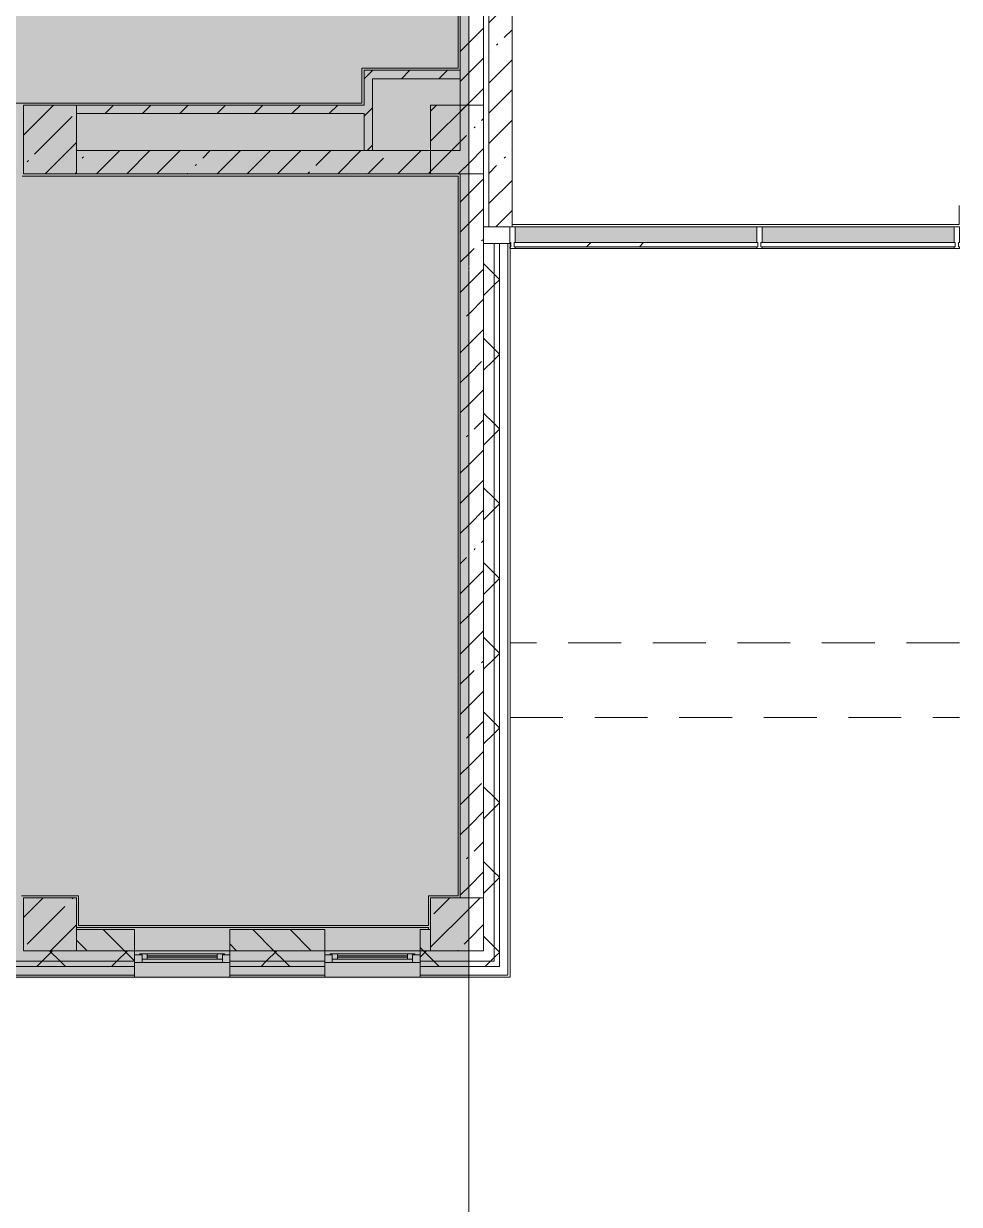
# Model space of a CAD drawing. Header units: millimetres. Extents: x 36059 to 234328, y -8553 to 29000.
# Drawn here: x 187668 to 196520, y 1150 to 12321 of the extents above; entities that cross this region are included whole.
import ezdxf

# ---------------------------------------------------------------- set-up
doc = ezdxf.new("R2010")
doc.units = ezdxf.units.MM
doc.linetypes.add('200_ШТРИХ__ш1_п0_6_', pattern=[800, 500, -300])
doc.linetypes.add('Осевая', pattern=[31.75, 6.35, -4.7625, 15.875, -4.7625])
doc.layers.add('A-DETL-GENF-2', color=7, linetype='Continuous', lineweight=9, true_color=0xc0c0c0, transparency=0.4)
for name, color, linetype, lineweight in [('A-DETL-MBND-1', 7, '200_ШТРИХ__ш1_п0_6_', 9), ('A-GLAZ-CURT-3', 7, 'Continuous', 5), ('A-GLAZ-CWMG-3', 7, 'Continuous', 5), ('A-WALL', 7, 'Continuous', 9), ('A-WALL-3', 7, 'Continuous', 5), ('I-WALL-4', 7, 'Continuous', 5), ('S-COLS-3', 7, 'Continuous', 5), ('Оси', 7, 'Continuous', 9), ('Оси-2', 7, 'Осевая', 9)]:
    doc.layers.add(name, color=color, linetype=linetype, lineweight=lineweight)
for name, color, linetype, lineweight, true_color in [('A-FLOR-1', 7, 'Continuous', 5, 0xb7b7b7), ('A-FLOR-2', 7, 'Continuous', 5, 0xaaaaaa), ('A-GLAZ-3', 7, 'Continuous', 5, 0x737373), ('A-GLAZ-CWMG-4', 7, 'Continuous', 5, 0x383e42), ('A-WALL-4', 7, 'Continuous', 5, 0x737373), ('A-WALL-5', 7, 'Continuous', 9, 0x737373), ('I-WALL-3', 7, 'Continuous', 5, 0x737373), ('S-COLS-4', 7, 'Continuous', 5, 0x737373)]:
    doc.layers.add(name, color=color, linetype=linetype, lineweight=lineweight, true_color=true_color)
pattern_1 = [(45, (107317.9, 0), (-285.1231, 285.1231), []), (45, (107603, 0), (-285.1231, 285.1231), [504.031, -100.806, 16.764, -84.042])]
pattern_2 = [(45, (107317.9, 0), (-353.5534, 353.5534), []), (135, (107317.9, 0), (-353.5534, -353.5534), [])]
pattern_3 = [(45, (107317.9, 0), (-176.7767, 176.7767), [])]
pattern_4 = [(45, (-84450, -3800), (-285.1231, 285.1231), []), (45, (-84164.88, -3800), (-285.1231, 285.1231), [504.031, -100.806, 16.764, -84.042])]

# ---------------------------------------------------------------- blocks, each defined once
blk = doc.blocks.new('BSC_Колонна _Прямоугольная - 500х500-V70-3_10_2_птичка')
at = {"layer": 'S-COLS-3'}
h = blk.add_hatch(dxfattribs=at)
h.set_pattern_fill('FP_98', color=256, style=0, pattern_type=2)
h.set_pattern_definition([(45, (-80600, -3800), (-285.1231, 285.1231), []), (45, (-80314.88, -3800), (-285.1231, 285.1231), [504.031, -100.806, 16.764, -84.042])])
h.paths.add_polyline_path([(-250, -250), (250, -250), (250, 250), (-250, 250)])
at = {"layer": 'S-COLS-4'}
for p, q in [((250, 250), (-250, 250)), ((-250, 250), (-250, -250)), ((250, -250), (250, 250)), ((-250, -250), (250, -250))]:
    blk.add_line(p, q, dxfattribs=at)
blk = doc.blocks.new('120_Окно_СКБ_1Ст - 120_Окно_СКБ_1Ст 900х2500_h_-19906774-3_10_2_птичка')
at = {"layer": 'A-GLAZ-3'}
for p, q in [((-450, -75), (-450, -5)), ((-450, -5), (-380, -5)), ((450, -5), (-450, -5)), ((-380, -75), (-450, -75)), ((-450, -75), (-400, -75)), ((-380, -75), (-400, -75)), ((-400, -75), (-400, -85)), ((-400, -85), (400, -85)), ((400, -85), (-400, -85)), ((-380, -5), (-380, -75)), ((380, -35), (-380, -35)), ((-380, -35), (-380, -75)), ((-330, -85), (-330, -35)), ((-330, -55), (330, -55)), ((330, -65), (-330, -65)), ((330, -85), (330, -35)), ((380, -75), (380, -5)), ((380, -5), (450, -5)), ((380, -75), (380, -35)), ((450, -75), (380, -75)), ((400, -75), (380, -75)), ((400, -75), (450, -75)), ((400, -85), (400, -75)), ((450, -5), (450, -75))]:
    blk.add_line(p, q, dxfattribs=at)
blk = doc.blocks.new('Системная панель - Стекло - 40мм-33184352-3_10_2_птичка')
at = {"layer": 'A-GLAZ-CURT-3'}
h = blk.add_hatch(dxfattribs=at)
h.set_pattern_fill('FP_174', color=256, style=0, pattern_type=2)
h.set_pattern_definition([(45, (-86642.5, -9710), (-1414.214, 1414.214), [1000, -3000]), (45, (-87642.5, -10210), (-1414.214, 1414.214), [3000, -1000]), (45, (-85642.5, -10710), (-1414.214, 1414.214), [1000, -3000])])
h.paths.add_polyline_path([(1153, 0), (1153, 40), (-1153, 40), (-1153, 0), (557, 0)])
for p, q in [((1153, 40), (-1153, 40)), ((-1153, 40), (-1153, 0)), ((-1153, 0), (1153, 0)), ((1153, 0), (1153, 40))]:
    blk.add_line(p, q, dxfattribs=at)
blk = doc.blocks.new('Системная панель - Стекло - 40мм-33184353-3_10_2_птичка')
at = {"layer": 'A-GLAZ-CURT-3'}
h = blk.add_hatch(dxfattribs=at)
h.set_pattern_fill('FP_175', color=256, style=0, pattern_type=2)
h.set_pattern_definition([(45, (-88744.2, -9710), (-1414.214, 1414.214), [1000, -3000]), (45, (-89744.2, -10210), (-1414.214, 1414.214), [3000, -1000]), (45, (-87744.2, -10710), (-1414.214, 1414.214), [1000, -3000])])
h.paths.add_polyline_path([(919, 0), (919, 40), (-919, 40), (-919, 0), (320, 0)])
for p, q in [((919, 40), (-919, 40)), ((-919, 40), (-919, 0)), ((-919, 0), (919, 0)), ((919, 0), (919, 40))]:
    blk.add_line(p, q, dxfattribs=at)
blk = doc.blocks.new('Прямоугольный импост - Импост структурный с накладкой - 190мм-33184356-3_10_2_птичка')
at = {"layer": 'A-GLAZ-CWMG-3'}
for p, q in [((-50, 0), (-50, 17)), ((-50, 17), (0, 17)), ((-40, 0), (-50, 0)), ((-40, -40), (-40, 0)), ((0, 0), (-10, 0)), ((-10, 0), (-10, -40)), ((0, 17), (0, 0)), ((-50, -190), (-50, -40)), ((-50, -40), (-40, -40)), ((-10, -40), (0, -40)), ((0, -40), (0, -190)), ((0, -190), (-50, -190))]:
    blk.add_line(p, q, dxfattribs=at)
blk = doc.blocks.new('Прямоугольный импост - Импост структурный с накладкой - 190мм-33184358-3_10_2_птичка')
at = {"layer": 'A-GLAZ-CWMG-3'}
for p, q in [((0, 17), (-50, 17)), ((-50, 17), (-50, 0)), ((-50, 0), (-40, 0)), ((-40, 0), (-40, -40)), ((-10, -40), (-10, 0)), ((-10, 0), (0, 0)), ((0, 0), (0, 17)), ((-40, -40), (-50, -40)), ((-50, -40), (-50, -190)), ((0, -40), (-10, -40)), ((0, -190), (0, -40)), ((-50, -190), (0, -190))]:
    blk.add_line(p, q, dxfattribs=at)
blk = doc.blocks.new('Прямоугольный импост - Импост структурный с накладкой - 190мм-33184349-3_10_2_птичка')
at = {"layer": 'A-GLAZ-CWMG-3'}
for p, q in [((-25, 0), (-25, 17)), ((-25, 17), (25, 17)), ((-15, 0), (-25, 0)), ((-15, -40), (-15, 0)), ((25, 0), (15, 0)), ((15, 0), (15, -40)), ((25, 17), (25, 0)), ((-25, -190), (-25, -40)), ((-25, -40), (-15, -40)), ((15, -40), (25, -40)), ((25, -40), (25, -190)), ((25, -190), (-25, -190))]:
    blk.add_line(p, q, dxfattribs=at)
blk = doc.blocks.new('Прямоугольный импост - Импост структурный с накладкой - 190мм-23186050-3_10_2_птичка')
at = {"layer": 'A-GLAZ-CWMG-4'}
for points in [[(85000, 10250), (87285, 10250), (87285, 10400), (85000, 10400)], [(85000, 10193), (87285, 10193), (87285, 10210), (85000, 10210)]]:
    blk.add_hatch(color=256, dxfattribs=at).paths.add_polyline_path(points)
at = {"layer": 'A-GLAZ-CWMG-3'}
for p, q in [((85000, 10400), (87285, 10400)), ((85000, 10193), (87285, 10193))]:
    blk.add_line(p, q, dxfattribs=at)
blk = doc.blocks.new('Прямоугольный импост - Импост структурный с накладкой - 190мм-23186051-3_10_2_птичка')
at = {"layer": 'A-GLAZ-CWMG-4'}
for points in [[(88000, 10250), (88000, 10400), (87335, 10400), (87335, 10250)], [(87335, 10193), (88000, 10193), (88000, 10210), (87335, 10210)]]:
    blk.add_hatch(color=256, dxfattribs=at).paths.add_polyline_path(points)
at = {"layer": 'A-GLAZ-CWMG-3'}
for p, q in [((87335, 10400), (88000, 10400)), ((87335, 10193), (88000, 10193))]:
    blk.add_line(p, q, dxfattribs=at)
blk = doc.blocks.new('Прямоугольный импост - Импост структурный с накладкой - 190мм-23186052-3_10_2_птичка')
at = {"layer": 'A-GLAZ-CWMG-4'}
for points in [[(88564, 10250), (89154, 10250), (89154, 10400), (88000, 10400), (88000, 10250)], [(88564, 10193), (89154, 10193), (89154, 10210), (88000, 10210), (88000, 10193)]]:
    blk.add_hatch(color=256, dxfattribs=at).paths.add_polyline_path(points)
at = {"layer": 'A-GLAZ-CWMG-3'}
for p, q in [((88000, 10400), (89154, 10400)), ((88000, 10193), (89154, 10193))]:
    blk.add_line(p, q, dxfattribs=at)
blk = doc.blocks.new('парапет9 - парапет-22867712-3_10_2_птичка')
at = {"layer": 'A-DETL-MBND-1'}
for p, q in [((89202, 7964), (84952, 7964)), ((84952, 7255), (89202, 7255))]:
    blk.add_line(p, q, dxfattribs=at)
blk = doc.blocks.new('BSC_Колонна _Прямоугольная - 650х500-V183-3_10_2_птичка')
at = {"layer": 'S-COLS-3'}
h = blk.add_hatch(dxfattribs=at)
h.set_pattern_fill('FP_178', color=256, style=0, pattern_type=2)
h.set_pattern_definition([(135, (11225, -80600), (-285.1231, -285.1231), []), (135, (11225, -80314.88), (-285.1231, -285.1231), [504.031, -100.806, 16.764, -84.042])])
h.paths.add_polyline_path([(325, 250), (-325, 250), (-325, -250), (325, -250)])
at = {"layer": 'S-COLS-4'}
for p, q in [((325, 250), (-325, 250)), ((-325, 250), (-325, -250)), ((325, -250), (325, 250)), ((-325, -250), (325, -250))]:
    blk.add_line(p, q, dxfattribs=at)
blk = doc.blocks.new('BSC_Колонна _Прямоугольная - 500х500-V184-3_10_2_птичка')
at = {"layer": 'S-COLS-3'}
h = blk.add_hatch(dxfattribs=at)
h.set_pattern_fill('FP_179', color=256, style=0, pattern_type=2)
h.set_pattern_definition(pattern_4)
h.paths.add_polyline_path([(-81, -250), (120, -250), (120, 250), (-250, 250), (-250, -250)])
h = blk.add_hatch(dxfattribs=at)
h.set_pattern_fill('FP_179', color=256, style=0, pattern_type=2)
h.set_pattern_definition(pattern_4)
h.paths.add_polyline_path([(250, -250), (250, 250), (120, 250), (120, -250)])
for p, q in [((250, 250), (120, 250)), ((250, -250), (250, 250)), ((120, -250), (250, -250))]:
    blk.add_line(p, q, dxfattribs=at)
at = {"layer": 'S-COLS-4'}
for p, q in [((120, 250), (-250, 250)), ((-250, 250), (-250, -250)), ((-250, -250), (120, -250))]:
    blk.add_line(p, q, dxfattribs=at)

msp = doc.modelspace()

# ---------------------------------------------------------------- hatches: boundary and pattern name
at = {"layer": 'A-DETL-GENF-2'}
msp.add_hatch(color=256, dxfattribs=at).paths.add_polyline_path([(178169.8, -251.7), (183167.9, -251.7), (183167.9, 3288.3), (191887.9, 3288.3), (191887.9, 27348.3), (149227.9, 27348.3), (149227.9, 23888.3), (145628, 23888.3), (145628, -251.7), (177237.6, -251.7)])
at = {"layer": 'A-WALL-3'}
h = msp.add_hatch(dxfattribs=at)
h.set_pattern_fill('FP_109', color=256, style=0, pattern_type=2)
h.set_pattern_definition(pattern_2)
h.paths.add_polyline_path([(192119.5, 3450), (192119.5, 10242), (192019.5, 10242), (192019.5, 3450)])
h = msp.add_hatch(dxfattribs=at)
h.set_pattern_fill('FP_109', color=256, style=0, pattern_type=2)
h.set_pattern_definition(pattern_2)
h.paths.add_polyline_path([(192119.5, 3400), (192169.5, 3400), (192169.5, 10242), (192119.5, 10242), (192119.5, 3450)])
h = msp.add_hatch(dxfattribs=at)
h.set_pattern_fill('FP_107', color=256, style=0, pattern_type=2)
h.set_pattern_definition([(135, (107317.9, 0), (-176.7767, -176.7767), [])])
h.paths.add_polyline_path([(191417.9, 3550), (191517.9, 3550), (191517.9, 3750), (191417.9, 3750), (191417.9, 3701.2)])
h.paths.add_polyline_path([(190288.5, 3550), (190517.9, 3550), (190517.9, 3750), (189617.9, 3750), (189617.9, 3550)])
h.paths.add_polyline_path([(184397.9, 3550), (184397.9, 3750), (183297.9, 3750), (183297.9, 3550), (183763.1, 3550)])
h.paths.add_polyline_path([(188167.9, 3550), (188717.9, 3550), (188717.9, 3750), (188167.9, 3750), (188167.9, 3666.7)])
h.paths.add_polyline_path([(187397.9, 3550), (187667.9, 3550), (187667.9, 3750), (187397.9, 3750)])
h = msp.add_hatch(dxfattribs=at)
h.set_pattern_fill('FP_109', color=256, style=0, pattern_type=2)
h.set_pattern_definition(pattern_2)
h.paths.add_polyline_path([(191887.9, 3450), (191887.9, 3550), (191417.9, 3550), (191417.9, 3450), (191686.8, 3450)])
h.paths.add_polyline_path([(183017.9, 3450), (184397.9, 3450), (184397.9, 3550), (183017.9, 3550)])
h.paths.add_polyline_path([(187397.9, 3450), (188717.9, 3450), (188717.9, 3550), (187397.9, 3550)])
h.paths.add_polyline_path([(190288.5, 3450), (190517.9, 3450), (190517.9, 3550), (189617.9, 3550), (189617.9, 3450)])
h = msp.add_hatch(dxfattribs=at)
h.set_pattern_fill('FP_109', color=256, style=0, pattern_type=2)
h.set_pattern_definition(pattern_2)
h.paths.add_polyline_path([(191887.9, 3450), (192019.5, 3450), (192017.9, 3550), (191887.9, 3550), (191887.9, 3538.7)])
h = msp.add_hatch(dxfattribs=at)
h.set_pattern_fill('FP_109', color=256, style=0, pattern_type=2)
h.set_pattern_definition(pattern_2)
h.paths.add_polyline_path([(183208.4, 3400), (184397.9, 3400), (184397.9, 3450), (183017.9, 3450), (183017.9, 3400), (183167.9, 3400)])
h.paths.add_polyline_path([(191887.9, 3400), (191887.9, 3450), (191417.9, 3450), (191417.9, 3400), (191686.8, 3400)])
h.paths.add_polyline_path([(190288.5, 3400), (190517.9, 3400), (190517.9, 3450), (189617.9, 3450), (189617.9, 3400)])
h.paths.add_polyline_path([(187397.9, 3400), (188717.9, 3400), (188717.9, 3450), (187397.9, 3450)])
h = msp.add_hatch(dxfattribs=at)
h.set_pattern_fill('FP_109', color=256, style=0, pattern_type=2)
h.set_pattern_definition(pattern_2)
h.paths.add_polyline_path([(192119.5, 3400), (192119.5, 3450), (191887.9, 3450), (191887.9, 3400), (192019.5, 3400)])
at = {"layer": 'I-WALL-4'}
h = msp.add_hatch(dxfattribs=at)
h.set_pattern_fill('FP_105', color=256, style=0, pattern_type=2)
h.set_pattern_definition(pattern_1)
h.paths.add_polyline_path([(192152.9, 10400), (192287.9, 10400), (192287.9, 19100), (192067.9, 19100), (192067.9, 10400)])
h = msp.add_hatch(dxfattribs=at)
h.set_pattern_fill('FP_105', color=256, style=0, pattern_type=2)
h.set_pattern_definition(pattern_1)
h.paths.add_polyline_path([(191887.9, 4050), (191887.9, 15130), (191797.9, 15130), (191797.9, 4050)])
h = msp.add_hatch(dxfattribs=at)
h.set_pattern_fill('FP_105', color=256, style=0, pattern_type=2)
h.set_pattern_definition(pattern_1)
h.paths.add_polyline_path([(191887.9, 4050), (192017.9, 4050), (192017.9, 15130), (191887.9, 15130), (191887.9, 4279.6)])
h = msp.add_hatch(dxfattribs=at)
h.set_pattern_fill('FP_110', color=256, style=0, pattern_type=2)
h.set_pattern_definition(pattern_3)
h.paths.add_polyline_path([(190887.9, 11120), (190967.9, 11120), (190967.9, 11880), (190887.9, 11880), (190887.9, 11221)])
h = msp.add_hatch(dxfattribs=at)
h.set_pattern_fill('FP_110', color=256, style=0, pattern_type=2)
h.set_pattern_definition(pattern_3)
h.paths.add_polyline_path([(191797.9, 11800), (191797.9, 11880), (190967.9, 11880), (190967.9, 11800)])
h = msp.add_hatch(dxfattribs=at)
h.set_pattern_fill('FP_110', color=256, style=0, pattern_type=2)
h.set_pattern_definition(pattern_3)
h.paths.add_polyline_path([(190887.9, 11470), (190887.9, 11550), (188167.9, 11550), (188167.9, 11470), (190288.5, 11470)])
h = msp.add_hatch(dxfattribs=at)
h.set_pattern_fill('FP_105', color=256, style=0, pattern_type=2)
h.set_pattern_definition(pattern_1)
h.paths.add_polyline_path([(190288.5, 10900), (191797.9, 10900), (191797.9, 11120), (188167.9, 11120), (188167.9, 10900)])
at = {"layer": 'S-COLS-3'}
h = msp.add_hatch(dxfattribs=at)
h.set_pattern_fill('FP_105', color=256, style=0, pattern_type=2)
h.set_pattern_definition(pattern_1)
h.paths.add_polyline_path([(191517.9, 10900), (191887.9, 10900), (191887.9, 11550), (191517.9, 11550), (191517.9, 11221)])
h = msp.add_hatch(dxfattribs=at)
h.set_pattern_fill('FP_105', color=256, style=0, pattern_type=2)
h.set_pattern_definition(pattern_1)
h.paths.add_polyline_path([(192017.9, 10900), (192017.9, 11550), (191887.9, 11550), (191887.9, 10900)])

# ---------------------------------------------------------------- linework, layer by layer
at = {"layer": 'A-DETL-MBND-1'}
for p, q in [((192017.9, 10400), (192067.9, 10400)), ((192267.9, 10242), (192267.9, 10250))]:
    msp.add_line(p, q, dxfattribs=at)
at = {"layer": 'A-FLOR-1'}
for p, q in [((191777.9, 11900), (191777.9, 15130)), ((190868.4, 11570), (190868.4, 11900)), ((190868.4, 11900), (191777.9, 11900)), ((187236.9, 11570), (190868.4, 11570)), ((191777.9, 10879), (187653.9, 10879)), ((191777.9, 4070), (191777.9, 10879)), ((187647.9, 4070), (188187.9, 4070)), ((188187.9, 4070), (188187.9, 3790)), ((191497.9, 3790), (191497.9, 4070)), ((191497.9, 4070), (191777.9, 4070)), ((188187.9, 3790), (191497.9, 3790))]:
    msp.add_line(p, q, dxfattribs=at)
at = {"layer": 'A-FLOR-2'}
for p, q in [((196516.9, 10420), (196516.9, 10600)), ((192287.9, 10420), (196516.9, 10420))]:
    msp.add_line(p, q, dxfattribs=at)
at = {"layer": 'A-WALL'}
for p, q in [((192119.5, 10242), (192119.5, 3450)), ((192169.5, 10242), (192169.5, 3400)), ((192249.5, 10242), (192249.5, 3320)), ((192169.5, 3400), (191887.9, 3400)), ((192249.5, 3320), (191887.9, 3320))]:
    msp.add_line(p, q, dxfattribs=at)
at = {"layer": 'A-WALL-3'}
for p, q in [((192269.5, 10242), (192019.5, 10242)), ((192019.5, 10242), (192019.5, 3550)), ((192269.5, 3300), (192269.5, 10242))]:
    msp.add_line(p, q, dxfattribs=at)
at = {"layer": 'A-WALL-4'}
for p, q in [((188717.9, 3750), (188167.9, 3750)), ((188717.9, 3300), (188717.9, 3750)), ((189617.9, 3750), (189617.9, 3300)), ((190517.9, 3750), (189617.9, 3750)), ((190517.9, 3300), (190517.9, 3750)), ((191417.9, 3750), (191417.9, 3300)), ((191517.9, 3750), (191417.9, 3750)), ((188717.9, 3550), (189617.9, 3550)), ((190517.9, 3550), (191417.9, 3550)), ((192269.5, 3300), (183175.9, 3300))]:
    msp.add_line(p, q, dxfattribs=at)
at = {"layer": 'A-WALL-5'}
for p, q in [((191797.9, 11800), (191797.9, 11880)), ((190887.9, 11120), (190967.9, 11120)), ((188717.9, 3550), (188167.9, 3550)), ((190517.9, 3550), (189617.9, 3550)), ((191517.9, 3550), (191417.9, 3550)), ((187397.9, 3450), (188717.9, 3450)), ((187397.9, 3400), (188717.9, 3400)), ((189617.9, 3450), (190517.9, 3450)), ((189617.9, 3400), (190517.9, 3400)), ((191417.9, 3450), (192119.5, 3450)), ((191417.9, 3400), (191887.9, 3400)), ((187397.9, 3320), (188717.9, 3320)), ((189617.9, 3320), (190517.9, 3320)), ((191417.9, 3320), (191887.9, 3320))]:
    msp.add_line(p, q, dxfattribs=at)
at = {"layer": 'I-WALL-3'}
for p, q in [((191797.9, 15130), (191797.9, 11880)), ((190887.9, 11880), (190887.9, 11550)), ((191797.9, 11880), (190887.9, 11880)), ((190967.9, 11120), (190967.9, 11800)), ((190967.9, 11800), (191797.9, 11800)), ((191797.9, 11800), (191797.9, 11120)), ((190887.9, 11550), (188167.9, 11550)), ((188167.9, 11470), (190887.9, 11470)), ((190887.9, 11470), (190887.9, 11120)), ((190887.9, 11120), (188167.9, 11120)), ((191797.9, 11120), (190967.9, 11120)), ((188167.9, 10900), (191797.9, 10900)), ((191797.9, 10900), (191797.9, 4050)), ((188167.9, 3770), (191497.9, 3770)), ((191497.9, 3750), (191497.9, 3770)), ((189617.9, 3550), (188717.9, 3550)), ((191417.9, 3550), (190517.9, 3550))]:
    msp.add_line(p, q, dxfattribs=at)
at = {"layer": 'I-WALL-4'}
for p, q in [((192067.9, 19100), (192067.9, 10400)), ((192017.9, 4050), (192017.9, 15130)), ((192287.9, 10400), (192287.9, 13400)), ((192067.9, 10400), (192287.9, 10400))]:
    msp.add_line(p, q, dxfattribs=at)
at = {"layer": 'S-COLS-3'}
for p, q in [((192017.9, 11550), (191887.9, 11550)), ((192017.9, 10900), (192017.9, 11550)), ((191887.9, 10900), (192017.9, 10900))]:
    msp.add_line(p, q, dxfattribs=at)
at = {"layer": 'S-COLS-4'}
for p, q in [((191887.9, 11550), (191517.9, 11550)), ((191517.9, 11550), (191517.9, 10900)), ((191517.9, 10900), (191887.9, 10900))]:
    msp.add_line(p, q, dxfattribs=at)
at = {"layer": 'Оси'}
for p, q in [((191877.9, 10029.8), (191877.9, 21915.1)), ((191877.9, -1906.3), (191877.9, 9979))]:
    msp.add_line(p, q, dxfattribs=at)
at = {"layer": 'Оси-2'}
msp.add_line((191877.9, 9979), (191877.9, 10029.8), dxfattribs=at)

# ---------------------------------------------------------------- block references
at = {"layer": 'A-DETL-MBND-1'}
msp.add_blockref('парапет9 - парапет-22867712-3_10_2_птичка', (107317.9, -1500), dxfattribs=at)
at = {"layer": 'A-GLAZ-3', "rotation": 180}
for p in [(189167.9, 3435), (190967.9, 3435)]:
    msp.add_blockref('120_Окно_СКБ_1Ст - 120_Окно_СКБ_1Ст 900х2500_h_-19906774-3_10_2_птичка', p, dxfattribs=at)
at = {"layer": 'A-GLAZ-CURT-3'}
for name, p in [('Системная панель - Стекло - 40мм-33184352-3_10_2_птичка', (193460.4, 10210)), ('Системная панель - Стекло - 40мм-33184353-3_10_2_птичка', (195562.1, 10210))]:
    msp.add_blockref(name, p, dxfattribs=at)
at = {"layer": 'A-GLAZ-CWMG-3', "rotation": 180}
msp.add_blockref('Прямоугольный импост - Импост структурный с накладкой - 190мм-33184358-3_10_2_птичка', (192267.9, 10210), dxfattribs=at)
at = {"layer": 'A-GLAZ-CWMG-3'}
for name in ['Прямоугольный импост - Импост структурный с накладкой - 190мм-23186050-3_10_2_птичка', 'Прямоугольный импост - Импост структурный с накладкой - 190мм-23186051-3_10_2_птичка', 'Прямоугольный импост - Импост структурный с накладкой - 190мм-23186052-3_10_2_птичка']:
    msp.add_blockref(name, (107317.9, 0), dxfattribs=at)
at = {"layer": 'A-GLAZ-CWMG-3', "extrusion": (0, 0, -1), "rotation": 180}
for name, p in [('Прямоугольный импост - Импост структурный с накладкой - 190мм-33184349-3_10_2_птичка', (-194627.9, 10210)), ('Прямоугольный импост - Импост структурный с накладкой - 190мм-33184356-3_10_2_птичка', (-196521.4, 10210))]:
    msp.add_blockref(name, p, dxfattribs=at)
at = {"layer": 'S-COLS-3'}
msp.add_blockref('BSC_Колонна _Прямоугольная - 500х500-V184-3_10_2_птичка', (191767.9, 3800), dxfattribs=at)
at = {"layer": 'S-COLS-4', "rotation": 270.0000000000007}
msp.add_blockref('BSC_Колонна _Прямоугольная - 650х500-V183-3_10_2_птичка', (187917.9, 11225), dxfattribs=at)
at = {"layer": 'S-COLS-4'}
msp.add_blockref('BSC_Колонна _Прямоугольная - 500х500-V70-3_10_2_птичка', (187917.9, 3800), dxfattribs=at)

doc.saveas('drawing.dxf')
